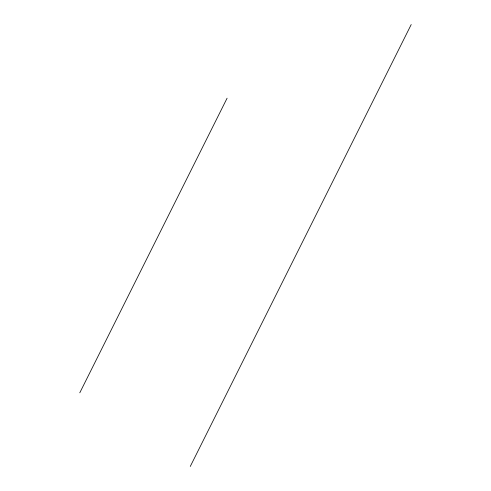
<?xml version="1.0" encoding="UTF-8"?>
<svg xmlns="http://www.w3.org/2000/svg" width="491" height="491" viewBox="0 0 491 491"><rect width="100%" height="100%" fill="white"/><g stroke="black" fill="none" stroke-linecap="round" stroke-linejoin="round"><path stroke-width="0.74" d="M79.788 392.8L227.088 98.2M190.263 466.45L411.213 24.55"/></g></svg>
